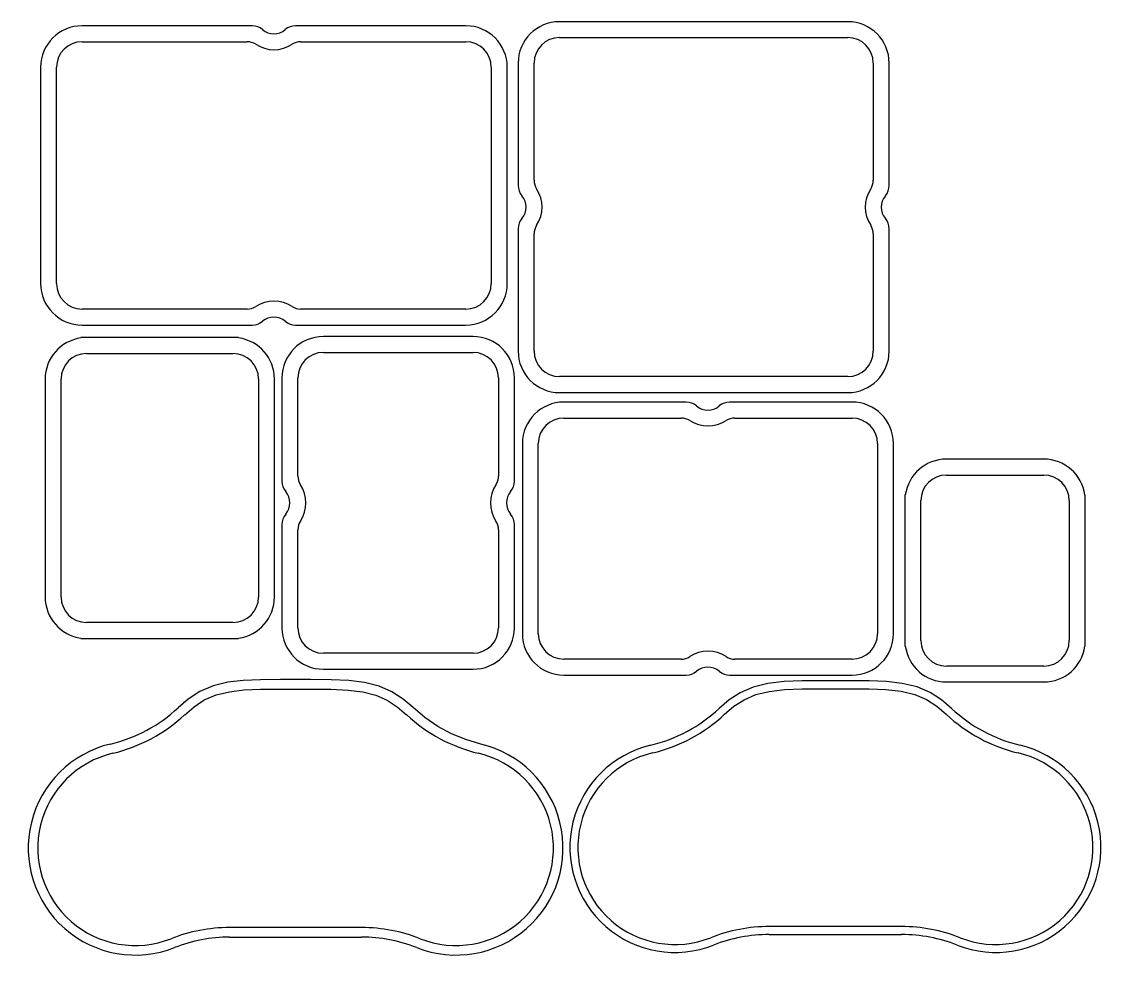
# Model space of a CAD drawing. Extents: x 0 to 341, y 2 to 298.
import ezdxf

# ---------------------------------------------------------------- set-up
doc = ezdxf.new("R2010")
doc.units = 0
doc.layers.get('0').update_dxf_attribs({"linetype": 'continuous'})

# ---------------------------------------------------------------- blocks, each defined once
blk = doc.blocks.new('FACEFEAT')
at = {"color": 0}
for p, q in [((259.48, 297.7), (168.98, 297.7)), ((72.51, 296.41), (19.06, 296.41)), ((139.56, 296.41), (86.11, 296.41)), ((19.06, 291.41), (70.87, 291.41)), ((87.75, 291.41), (139.56, 291.41)), ((168.98, 292.7), (259.48, 292.7)), ((6.06, 283.41), (6.06, 215.41)), ((11.06, 215.41), (11.06, 283.41)), ((147.56, 283.41), (147.56, 215.41)), ((152.56, 215.41), (152.56, 283.41)), ((155.98, 284.7), (155.98, 246.25)), ((160.98, 247.89), (160.98, 284.7)), ((267.48, 284.7), (267.48, 247.89)), ((272.48, 246.25), (272.48, 284.7)), ((155.98, 232.65), (155.98, 194.2)), ((272.48, 194.2), (272.48, 232.65)), ((160.98, 194.2), (160.98, 231.01)), ((267.48, 231.01), (267.48, 194.2)), ((70.87, 207.41), (19.06, 207.41)), ((139.56, 207.41), (87.75, 207.41)), ((19.06, 202.41), (72.51, 202.41)), ((86.11, 202.41), (139.56, 202.41)), ((18.73, 198.47), (18.73, 198.35)), ((68.23, 198.47), (18.73, 198.47)), ((68.23, 198.35), (68.23, 198.47)), ((141.82, 198.8), (94.82, 198.8)), ((20.48, 193.47), (66.48, 193.47)), ((94.82, 193.8), (141.82, 193.8)), ((7.48, 185.47), (7.48, 116.97)), ((12.48, 116.97), (12.48, 185.47)), ((74.48, 185.47), (74.48, 116.97)), ((79.48, 116.97), (79.48, 185.47)), ((81.82, 185.8), (81.82, 153.35)), ((86.82, 154.99), (86.82, 185.8)), ((149.82, 185.8), (149.82, 154.99)), ((154.82, 153.35), (154.82, 185.8)), ((259.48, 186.2), (168.98, 186.2)), ((168.98, 181.2), (259.48, 181.2)), ((208.77, 178.2), (170.32, 178.2)), ((260.82, 178.2), (222.37, 178.2)), ((170.32, 173.2), (207.13, 173.2)), ((224.01, 173.2), (260.82, 173.2)), ((157.32, 165.2), (157.32, 105.45)), ((162.32, 105.45), (162.32, 165.2)), ((268.82, 165.2), (268.82, 105.45)), ((273.82, 105.45), (273.82, 165.2)), ((321.03, 160.29), (290.43, 160.29)), ((290.43, 155.29), (321.03, 155.29)), ((277.43, 149.04), (277.43, 101.54)), ((277.55, 149.04), (277.43, 149.04)), ((282.43, 103.29), (282.43, 147.29)), ((329.03, 147.29), (329.03, 103.29)), ((334.03, 149.04), (333.91, 149.04)), ((334.03, 101.54), (334.03, 149.04)), ((81.82, 139.75), (81.82, 107.3)), ((154.82, 107.3), (154.82, 139.75)), ((86.82, 107.3), (86.82, 138.11)), ((149.82, 138.11), (149.82, 107.3)), ((66.48, 108.97), (20.48, 108.97)), ((18.73, 104.09), (18.73, 103.97)), ((18.73, 103.97), (68.23, 103.97)), ((68.23, 103.97), (68.23, 104.09)), ((141.82, 99.3), (94.82, 99.3)), ((277.43, 101.54), (277.55, 101.54)), ((333.91, 101.54), (334.03, 101.54)), ((207.13, 97.45), (170.32, 97.45)), ((260.82, 97.45), (224.01, 97.45)), ((94.82, 94.3), (141.82, 94.3)), ((170.32, 92.45), (208.77, 92.45)), ((222.37, 92.45), (260.82, 92.45)), ((321.03, 95.29), (290.43, 95.29)), ((90.92, 91.04), (81.33, 91.04)), ((260.39, 90.66), (250.8, 90.66)), ((290.43, 90.29), (321.03, 90.29)), ((81.33, 88.04), (90.92, 88.04)), ((250.8, 88.16), (260.39, 88.16)), ((106.89, 13.14), (65.35, 13.14)), ((276.36, 13.46), (234.82, 13.46)), ((234.82, 10.96), (276.36, 10.96)), ((65.39, 10.14), (106.85, 10.14))]:
    blk.add_line(p, q, dxfattribs=at)
for points in [[(81.33, 91.04), (75.08, 91), (69.68, 90.77), (64.81, 90.19), (60.24, 89.08), (56.03, 87.27), (52.41, 84.92), (49.23, 82.21)], [(122.99, 82.23), (119.85, 84.91), (116.3, 87.22), (112.3, 88.98), (107.76, 90.14), (102.81, 90.75), (97.27, 91), (90.92, 91.04)], [(250.8, 90.66), (245.12, 90.62), (239.49, 90.41), (234.36, 89.81), (229.79, 88.69), (225.73, 86.92), (222.23, 84.65), (219.11, 81.98)], [(292.08, 81.98), (288.93, 84.67), (285.35, 86.98), (281.26, 88.73), (276.6, 89.86), (271.59, 90.43), (266.2, 90.63), (260.39, 90.66)], [(51.29, 80.02), (54.22, 82.53), (57.45, 84.63), (61.18, 86.23), (65.32, 87.24), (69.89, 87.78), (75.14, 88), (81.33, 88.04)], [(90.92, 88.04), (97.21, 87.99), (102.58, 87.76), (107.24, 87.18), (111.35, 86.13), (114.88, 84.58), (118.05, 82.51), (120.96, 80.02)], [(220.82, 80.16), (223.74, 82.66), (226.92, 84.73), (230.59, 86.31), (234.79, 87.35), (239.66, 87.91), (245.16, 88.13), (250.8, 88.16)], [(260.39, 88.16), (266.16, 88.13), (271.42, 87.93), (276.19, 87.39), (280.48, 86.36), (284.17, 84.78), (287.42, 82.67), (290.37, 80.16)], [(144.27, 70.79), (139.58, 72.17), (135.07, 74.03), (130.77, 76.34), (126.73, 79.08), (122.99, 82.23)]]:
    blk.add_lwpolyline(points, dxfattribs=at)
for centre, radius, start, end in [((168.98, 284.7), 13, 90, -180), ((259.48, 284.7), 13, 0, 90), ((19.06, 283.41), 13, 90, -180), ((72.51, 291.41), 5, 49.6324, 90), ((79.31, 299.41), 5.5, -130.3676, -49.6324), ((86.11, 291.41), 5, 90, 130.3676), ((139.56, 283.41), 13, 0, 90), ((19.06, 283.41), 8, 90, -180), ((70.87, 286.41), 5, 57.0041, 90), ((79.31, 299.41), 10.5, -122.9959, -57.0041), ((87.75, 286.41), 5, 90, 122.9959), ((139.56, 283.41), 8, 0, 90), ((168.98, 284.7), 8, 90, -180), ((259.48, 284.7), 8, 0, 90), ((160.98, 246.25), 5, -180, -139.6324), ((165.98, 247.89), 5, -180, -147.0041), ((262.48, 247.89), 5, -32.9959, 0), ((267.48, 246.25), 5, -40.3676, 0), ((152.98, 239.45), 5.5, -40.3676, 40.3676), ((152.98, 239.45), 10.5, -32.9959, 32.9959), ((275.48, 239.45), 10.5, 147.0041, -147.0041), ((275.48, 239.45), 5.5, 139.6324, -139.6324), ((160.98, 232.65), 5, 139.6324, -180), ((267.48, 232.65), 5, 0, 40.3676), ((165.98, 231.01), 5, 147.0041, -180), ((262.48, 231.01), 5, 0, 32.9959), ((19.06, 215.41), 13, -180, -90), ((19.06, 215.41), 8, -180, -90), ((139.56, 215.41), 8, -90, 0), ((139.56, 215.41), 13, -90, 0), ((70.87, 212.41), 5, -90, -57.0041), ((79.31, 199.41), 10.5, 57.0041, 122.9959), ((87.75, 212.41), 5, -122.9959, -90), ((79.31, 199.41), 5.5, 49.6324, 130.3676), ((72.51, 207.41), 5, -90, -49.6324), ((86.11, 207.41), 5, -130.3676, -90), ((20.48, 185.47), 13, 97.7364, -180), ((66.48, 185.47), 13, 0, 82.2636), ((94.82, 185.8), 13, 90, -180), ((141.82, 185.8), 13, 0, 90), ((20.48, 185.47), 8, 90, 180), ((66.48, 185.47), 8, 0, 90), ((94.82, 185.8), 8, 90, -180), ((141.82, 185.8), 8, 0, 90), ((168.98, 194.2), 13, -180, -90), ((168.98, 194.2), 8, -180, -90), ((259.48, 194.2), 8, -90, 0), ((259.48, 194.2), 13, -90, 0), ((170.32, 165.2), 13, 90, -180), ((208.77, 173.2), 5, 49.6324, 90), ((222.37, 173.2), 5, 90, 130.3676), ((260.82, 165.2), 13, 0, 90), ((215.57, 181.2), 5.5, -130.3676, -49.6324), ((170.32, 165.2), 8, 90, -180), ((207.13, 168.2), 5, 57.0041, 90), ((215.57, 181.2), 10.5, -122.9959, -57.0041), ((224.01, 168.2), 5, 90, 122.9959), ((260.82, 165.2), 8, 0, 90), ((290.43, 147.29), 13, 90, 172.2636), ((321.03, 147.29), 13, 7.7364, 90), ((91.82, 154.99), 5, -180, -147.0041), ((144.82, 154.99), 5, -32.9959, 0), ((290.43, 147.29), 8, 90, -180), ((321.03, 147.29), 8, 0, 90), ((86.82, 153.35), 5, -180, -139.6324), ((78.82, 146.55), 5.5, -40.3676, 40.3676), ((78.82, 146.55), 10.5, -32.9959, 32.9959), ((157.82, 146.55), 10.5, 147.0041, -147.0041), ((157.82, 146.55), 5.5, 139.6324, -139.6324), ((149.82, 153.35), 5, -40.3676, 0), ((86.82, 139.75), 5, 139.6324, -180), ((91.82, 138.11), 5, 147.0041, -180), ((144.82, 138.11), 5, 0, 32.9959), ((149.82, 139.75), 5, 0, 40.3676), ((20.48, 116.97), 13, -180, -97.7364), ((20.48, 116.97), 8, -180, -90), ((66.48, 116.97), 8, -90, 0), ((66.48, 116.97), 13, -82.2636, 0), ((94.82, 107.3), 13, -180, -90), ((94.82, 107.3), 8, -180, -90), ((141.82, 107.3), 8, -90, 0), ((141.82, 107.3), 13, -90, 0), ((170.32, 105.45), 13, 180, -90), ((170.32, 105.45), 8, -180, -90), ((260.82, 105.45), 8, -90, 0), ((260.82, 105.45), 13, -90, 0), ((290.43, 103.29), 8, -180, -90), ((321.03, 103.29), 8, -90, 0), ((215.57, 89.45), 10.5, 57.0041, 122.9959), ((290.43, 103.29), 13, -172.2636, -90), ((321.03, 103.29), 13, -90, -7.7364), ((207.13, 102.45), 5, -90, -57.0041), ((224.01, 102.45), 5, -122.9959, -90), ((208.77, 97.45), 5, -90, -49.6324), ((215.57, 89.45), 5.5, 49.6324, 130.3676), ((222.37, 97.45), 5, -130.3676, -90), ((17.16, 116.43), 46.9, -76.6438, -46.8575), ((186.63, 116.64), 47.5, -76.6439, -46.8574), ((324.56, 116.64), 47.5, -133.1439, -103.3613), ((17.16, 116.43), 49.9, -76.6439, -46.8574), ((155.09, 116.43), 49.9, -133.1439, -103.3613), ((186.63, 116.64), 50, -76.6439, -46.8574), ((324.56, 116.64), 50, -133.1439, -103.3613), ((35.76, 38.11), 33.6, 103.3562, -68.4578), ((136.48, 38.11), 33.6, -111.5422, 76.6008), ((205.23, 38.32), 33, 103.3562, -68.4307), ((305.95, 38.32), 33, -111.5693, 76.6386), ((35.76, 38.11), 30.6, 103.3562, -68.4307), ((136.48, 38.11), 30.6, -111.5693, 76.6386), ((205.23, 38.32), 30.5, 103.3562, -68.4307), ((305.95, 38.32), 30.5, -111.5693, 76.6386), ((65.35, -36.76), 49.9, 90, 111.5693), ((106.89, -36.76), 49.9, 68.4307, 90), ((234.82, -36.54), 50, 90, 111.5693), ((234.82, -36.54), 47.5, 90, 111.5693), ((276.36, -36.54), 50, 68.4307, 90), ((276.36, -36.54), 47.5, 68.4307, 90), ((65.39, -36.96), 47.1, 90, 111.5422), ((106.85, -36.96), 47.1, 68.4578, 90)]:
    blk.add_arc(centre, radius, start, end, dxfattribs=at)

msp = doc.modelspace()

# ---------------------------------------------------------------- block references
at = {"color": 0}
msp.add_blockref('FACEFEAT', (0, 0), dxfattribs=at)

doc.saveas('drawing.dxf')
